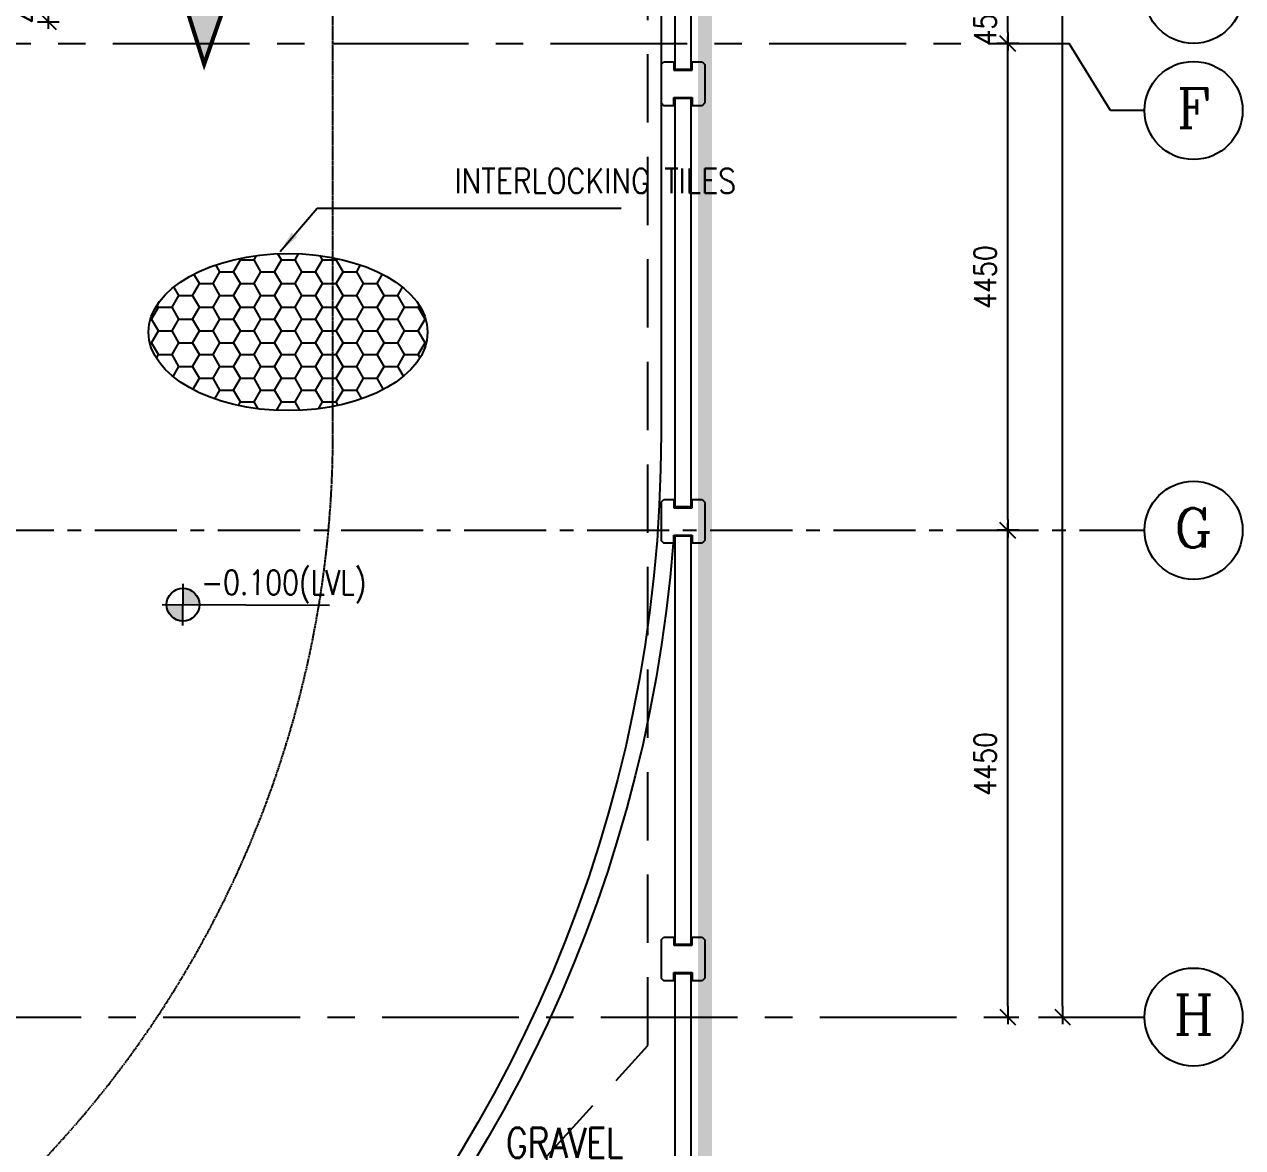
# Model space of a CAD drawing. Header units: metres. Extents: x 841183 to 1048542, y 259326 to 317714.
# Drawn here: x 890575 to 901711, y 279259 to 289527 of the extents above; entities that cross this region are included whole.
import ezdxf
from ezdxf.enums import TextEntityAlignment as Align

# ---------------------------------------------------------------- set-up
doc = ezdxf.new("R2010")
doc.units = ezdxf.units.M
doc.header["$PDMODE"] = 34
for name, pattern in [('CENTER', [2, 1.25, -0.25, 0.25, -0.25]), ('CENTER2', [1.125, 0.75, -0.125, 0.125, -0.125]), ('DASHED2', [0.375, 0.25, -0.125]), ('HIDDEN2', [0.1875, 0.125, -0.0625]), ('VILLA AXIS$0$CENTER', [2, 1.25, -0.25, 0.25, -0.25])]:
    doc.linetypes.add(name, pattern=pattern)
for name, color, linetype, transparency in [('A-AXIS DIMENSION', 252, 'Continuous', 0.6), ('A-AXIS MARKER', 253, 'Continuous', 0.6), ('A-AXIS TEXT', 252, 'Continuous', 0.6), ('A-DOOR', 252, 'Continuous', 0.6), ('A-REFLECT DOWN', 252, 'Continuous', 0.6), ('G-PAVEMENT', 252, 'Continuous', 0.6)]:
    doc.layers.add(name, color=color, linetype=linetype, transparency=transparency)
for name, color, linetype in [('A-AXIS LINE', 253, 'Continuous'), ('A-LEVEL', 252, 'Continuous'), ('A-TEXT', 252, 'Continuous'), ('A-WALL-1', 252, 'Continuous'), ('DOMESTIC WATER', 160, 'Continuous'), ('F-PLOT LIMITS - Zoom', 1, 'Continuous'), ('G-LEADER', 252, 'Continuous'), ('G-LVL', 252, 'Continuous'), ('PRE CAST WALL', 252, 'Continuous')]:
    doc.layers.add(name, color=color, linetype=linetype)
doc.styles.add('ISOCP3', font='isocp3.shx')
doc.styles.add('romans', font='romans.shx', dxfattribs={"width": 0.85})
doc.styles.add('VILLA AXIS$0$U SHAPE AXIS$0$AXES$0$COMP', font='complex')
doc.dimstyles.new('DIM-100', dxfattribs={"dimtxt": 200, "dimasz": 100, "dimexe": 50, "dimexo": 75, "dimgap": 50, "dimtad": 1, "dimdec": 0, "dimrnd": 5, "dimzin": 9, "dimdsep": 46, "dimtxsty": 'romans', "dimblk1": 'D-oblique', "dimblk2": 'D-oblique', "dimsah": 1, "dimcen": 100, "dimdle": 100, "dimclrd": 256, "dimclre": 256, "dimclrt": 131, "dimadec": 0, "dimazin": 0, "dimtfac": 1, "dimtdec": 0, "dimtofl": 0, "dimtmove": 2, "dimatfit": 3, "dimldrblk": 'OBLIQUE', "dimfxl": 100, "dimfxlon": 1, "dimtfillclr": 256, "dimtolj": 1, "dimtzin": 0, "dimarcsym": 0})
doc.dimstyles.new('LEADER-100', dxfattribs={"dimtxt": 225, "dimasz": 200, "dimexe": 100, "dimexo": 100, "dimgap": 50, "dimtad": 1, "dimdec": 0, "dimzin": 0, "dimdsep": 46, "dimtxsty": 'ISOCP3', "dimcen": 100, "dimdle": 100, "dimclrd": 256, "dimclre": 256, "dimclrt": 3, "dimadec": 0, "dimazin": 0, "dimtfac": 1, "dimtdec": 0, "dimtofl": 0, "dimtmove": 2, "dimatfit": 3, "dimfxl": 1, "dimtolj": 1, "dimtzin": 0, "dimarcsym": 0})

# ---------------------------------------------------------------- blocks, each defined once
blk = doc.blocks.new('D-oblique')
for p, q in [((-1, 0), (0.65, 0)), ((-0.71, -0.71), (0.71, 0.71)), ((0, -1), (0, 1))]:
    blk.add_line(p, q)
blk = doc.blocks.new('*D419')
at = {"layer": 'A-AXIS DIMENSION', "lineweight": -2, "transparency": 16777216}
for p, q in [((899964, 311684), (900114, 311684)), ((900064, 280552), (900064, 311584)), ((899965, 280452), (900114, 280452))]:
    blk.add_line(p, q, dxfattribs=at)
at = {"layer": 'Defpoints', "color": 0, "transparency": 16777216}
for p in [(899169, 311684, -68), (900064, 311684), (899169, 280452, -139)]:
    blk.add_point(p, dxfattribs=at)
at = {"layer": 'A-AXIS DIMENSION', "lineweight": -2, "transparency": 16777216, "xscale": 100, "yscale": 100, "zscale": 100}
for p, rotation in [((900064, 311684), 90), ((900064, 280452), 270)]:
    blk.add_blockref('D-oblique', p, dxfattribs=dict(at, rotation=rotation))
at = {"layer": 'A-AXIS DIMENSION', "transparency": 16777216, "insert": (899858, 304156), "char_height": 200, "attachment_point": 5, "rotation": 90, "style": 'romans'}
blk.add_mtext('\\A1;31230', dxfattribs=at)
blk = doc.blocks.new('_OBLIQUE')
at = {"color": 0, "linetype": 'ByBlock'}
blk.add_line((-0.5, -0.5), (0.5, 0.5), dxfattribs=at)
blk = doc.blocks.new('VILLA AXIS$0$U SHAPE AXIS$0$AXES$0$AXIS-MARK')
at = {"layer": 'A-AXIS MARKER'}
blk.add_circle((0, 0.5), 0.5, dxfattribs=at)
at = {"layer": 'A-AXIS TEXT', "color": 8, "style": 'VILLA AXIS$0$U SHAPE AXIS$0$AXES$0$COMP'}
blk.add_attdef('1', text='', height=0.4, dxfattribs=at).set_placement((0, 0.5), align=Align.MIDDLE)
blk = doc.blocks.new('*D334')
at = {"layer": 'A-AXIS DIMENSION', "lineweight": -2, "transparency": 16777216}
for p, q in [((899464, 289802), (899614, 289802)), ((899564, 289452), (899564, 289702)), ((899464, 289352), (899614, 289352))]:
    blk.add_line(p, q, dxfattribs=at)
at = {"layer": 'Defpoints', "color": 0, "transparency": 16777216}
for p in [(890755, 289802, -68), (899564, 289802), (890755, 289352, -4)]:
    blk.add_point(p, dxfattribs=at)
at = {"layer": 'A-AXIS DIMENSION', "lineweight": -2, "transparency": 16777216, "xscale": 100, "yscale": 100, "zscale": 100}
for p, rotation in [((899564, 289802), 90), ((899564, 289352), 270)]:
    blk.add_blockref('D-oblique', p, dxfattribs=dict(at, rotation=rotation))
at = {"layer": 'A-AXIS DIMENSION', "transparency": 16777216, "insert": (899358, 289552), "char_height": 200, "attachment_point": 5, "rotation": 90, "style": 'romans'}
blk.add_mtext('\\A1;450', dxfattribs=at)
blk = doc.blocks.new('*D335')
at = {"layer": 'A-AXIS DIMENSION', "lineweight": -2, "transparency": 16777216}
for p, q in [((899464, 289352), (899614, 289352)), ((899564, 285002), (899564, 289252)), ((899464, 284902), (899614, 284902))]:
    blk.add_line(p, q, dxfattribs=at)
at = {"layer": 'Defpoints', "color": 0, "transparency": 16777216}
for p in [(890755, 289352, -68), (899564, 289352), (890755, 284902, -6)]:
    blk.add_point(p, dxfattribs=at)
at = {"layer": 'A-AXIS DIMENSION', "lineweight": -2, "transparency": 16777216, "xscale": 100, "yscale": 100, "zscale": 100}
for p, rotation in [((899564, 289352), 90), ((899564, 284902), 270)]:
    blk.add_blockref('D-oblique', p, dxfattribs=dict(at, rotation=rotation))
at = {"layer": 'A-AXIS DIMENSION', "transparency": 16777216, "insert": (899358, 287217), "char_height": 200, "attachment_point": 5, "rotation": 90, "style": 'romans'}
blk.add_mtext('\\A1;4450', dxfattribs=at)
blk = doc.blocks.new('*D336')
at = {"layer": 'A-AXIS DIMENSION', "lineweight": -2, "transparency": 16777216}
for p, q in [((899464, 284902), (899614, 284902)), ((899564, 280552), (899564, 284802)), ((899464, 280452), (899614, 280452))]:
    blk.add_line(p, q, dxfattribs=at)
at = {"layer": 'Defpoints', "color": 0, "transparency": 16777216}
for p in [(890755, 284902, -68), (899564, 284902), (890755, 280452, -6)]:
    blk.add_point(p, dxfattribs=at)
at = {"layer": 'A-AXIS DIMENSION', "lineweight": -2, "transparency": 16777216, "xscale": 100, "yscale": 100, "zscale": 100}
for p, rotation in [((899564, 284902), 90), ((899564, 280452), 270)]:
    blk.add_blockref('D-oblique', p, dxfattribs=dict(at, rotation=rotation))
at = {"layer": 'A-AXIS DIMENSION', "transparency": 16777216, "insert": (899358, 282767), "char_height": 200, "attachment_point": 5, "rotation": 90, "style": 'romans'}
blk.add_mtext('\\A1;4450', dxfattribs=at)
blk = doc.blocks.new('*D385')
at = {"layer": 'A-AXIS DIMENSION', "lineweight": -2, "transparency": 16777216}
for p, q in [((890694, 289952), (890844, 289952)), ((890794, 289852), (890794, 289651)), ((890694, 289551), (890844, 289551))]:
    blk.add_line(p, q, dxfattribs=at)
at = {"layer": 'Defpoints', "color": 0, "transparency": 16777216}
for p in [(888795, 289952, -68), (890396, 289551, 0), (890794, 289551)]:
    blk.add_point(p, dxfattribs=at)
at = {"layer": 'A-AXIS DIMENSION', "lineweight": -2, "transparency": 16777216, "xscale": 100, "yscale": 100, "zscale": 100}
for p, rotation in [((890794, 289952), 90), ((890794, 289551), 270)]:
    blk.add_blockref('D-oblique', p, dxfattribs=dict(at, rotation=rotation))
at = {"layer": 'A-AXIS DIMENSION', "transparency": 16777216, "insert": (890610, 289752), "char_height": 200, "attachment_point": 5, "rotation": 90, "style": 'romans'}
blk.add_mtext('\\A1;400', dxfattribs=at)
blk = doc.blocks.new('arrow')
h = blk.add_hatch(color=252)
h.dxf.hatch_style = 1
h.paths.add_polyline_path([(0, 3066), (-359, 1983), (359, 1983)])
at = {"layer": 'A-AXIS DIMENSION', "color": 252, "const_width": 50}
blk.add_lwpolyline([(359, 1983), (0, 3066), (-359, 1983)], close=True, dxfattribs=at)
blk.add_lwpolyline([(0, 1983), (0, 0)], dxfattribs=at)
blk = doc.blocks.new('COLUMN-C1')
at = {"layer": 'A-WALL-1', "color": 252}
for p, q in [((923039, 204444, -68), (923064, 204469, -68)), ((923064, 204469, -68), (923154, 204469, -68)), ((923154, 204469, -68), (923154, 204394, -68)), ((923324, 204394, -68), (923324, 204469, -68)), ((923324, 204469, -68), (923414, 204469, -68)), ((923414, 204469, -68), (923439, 204444, -68)), ((923039, 204444, -68), (923039, 204094, -68)), ((923154, 204394, -68), (923324, 204394, -68)), ((923439, 204444, -68), (923439, 204094, -68)), ((923154, 204069, -68), (923154, 204144, -68)), ((923154, 204144, -68), (923324, 204144, -68)), ((923324, 204144, -68), (923324, 204069, -68)), ((923064, 204069, -68), (923039, 204094, -68)), ((923039, 204094, -68), (923064, 204069, -68)), ((923154, 204069, -68), (923064, 204069, -68)), ((923414, 204069, -68), (923324, 204069, -68)), ((923439, 204094, -68), (923414, 204069, -68))]:
    blk.add_line(p, q, dxfattribs=at)
blk = doc.blocks.new('A$C56b1935b')
at = {"layer": 'A-WALL-1', "color": 252}
for p, q in [((44376, -26825, 68), (44401, -26800, 68)), ((44376, -26825, 68), (44376, -27175, 68)), ((44401, -26800, 68), (44491, -26800, 68)), ((44491, -26800, 68), (44491, -26875, 68)), ((44661, -26875, 68), (44661, -26800, 68)), ((44661, -26800, 68), (44751, -26800, 68)), ((44751, -26800, 68), (44776, -26825, 68)), ((44776, -26825, 68), (44776, -27175, 68)), ((44491, -26875, 68), (44661, -26875, 68)), ((44491, -27200, 68), (44491, -27125, 68)), ((44491, -27125, 68), (44661, -27125, 68)), ((44661, -27125, 68), (44661, -27200, 68)), ((44401, -27200, 68), (44376, -27175, 68)), ((44376, -27175, 68), (44401, -27200, 68)), ((44491, -27200, 68), (44401, -27200, 68)), ((44751, -27200, 68), (44661, -27200, 68)), ((44776, -27175, 68), (44751, -27200, 68))]:
    blk.add_line(p, q, dxfattribs=at)
at = {"layer": 'PRE CAST WALL', "color": 252}
for p, q in [((44501, -27135, 26), (44501, -30865, 26)), ((44651, -27135, 26), (44501, -27135, 26)), ((44651, -30865, 26), (44651, -27135, 26)), ((44501, -30865, 26), (44651, -30865, 26))]:
    blk.add_line(p, q, dxfattribs=at)
at = {"layer": 'PRE CAST WALL', "color": 252, "elevation": 26}
for points in [[(44501, -19135), (44501, -22865), (44651, -22865), (44651, -19135)], [(44501, -23135), (44501, -26865), (44651, -26865), (44651, -23135)], [(44501, -31135), (44501, -34865), (44651, -34865), (44651, -31135)]]:
    blk.add_lwpolyline(points, close=True, dxfattribs=at)
at = {"layer": 'PRE CAST WALL', "color": 252}
for p in [(-878663, -227269, 136), (-878663, -235269, 136)]:
    blk.add_blockref('COLUMN-C1', p, dxfattribs=at)
blk = doc.blocks.new('LVL')
at = {"layer": 'A-LEVEL'}
h = blk.add_hatch(color=252, dxfattribs=at)
h.paths.add_polyline_path([(0, 150), (0, 0), (150, 0, 0.414214)])
h.paths.add_polyline_path([(0, 0), (-150, 0, 0.414214), (0, -150)])
for p, q in [((0, -190), (0, 190)), ((-190, 0), (1339, 0))]:
    blk.add_line(p, q, dxfattribs=at)
blk.add_circle((0, 0), 150, dxfattribs=at)
at = {"layer": 'A-LEVEL', "color": 3, "style": 'romans', "width": 0.8}
for tag, p in [('FINISH', (200, 92)), ('CONCRETE', (208, -299))]:
    blk.add_attdef(tag, p, '', height=225, dxfattribs=at)
blk = doc.blocks.new('A$C5e30045e')
at = {"layer": 'A-AXIS LINE', "linetype": 'VILLA AXIS$0$CENTER', "ltscale": 1000, "extrusion": (0, 1, 0)}
for points, elevation in [([(-851384.5, -206.8), (-900124.3, -97.9)], 289352.2), ([(-851845, -205.7), (-900813.9, -97.9)], 280452.2)]:
    blk.add_lwpolyline(points, dxfattribs=dict(at, elevation=elevation))
at = {"layer": 'A-AXIS LINE', "linetype": 'VILLA AXIS$0$CENTER', "ltscale": 1000, "elevation": -97.9}
blk.add_lwpolyline([(900813.9, 288739.7), (900501.8, 288739.7), (900124.3, 289352.2)], dxfattribs=at)
at = {"layer": 'A-AXIS LINE', "linetype": 'CENTER2', "ltscale": 1000, "extrusion": (0, 1, 0), "elevation": 284902.2}
blk.add_lwpolyline([(-851845, -205.7), (-900813.9, -97.9)], dxfattribs=at)
at = {"layer": 'A-AXIS TEXT'}
ref = blk.add_blockref('VILLA AXIS$0$U SHAPE AXIS$0$AXES$0$AXIS-MARK', (901262.4, 289353.7, -97.9), dxfattribs=dict(at, xscale=897.0721255241026, yscale=897.0721255241026, zscale=897.0721255241026))
ref.add_attrib('1', 'E', dxfattribs={"height": 360, "style": 'VILLA AXIS$0$U SHAPE AXIS$0$AXES$0$COMP'}).set_placement((901262.4, 289824.3, -97.9), align=Align.MIDDLE)
ref = blk.add_blockref('VILLA AXIS$0$U SHAPE AXIS$0$AXES$0$AXIS-MARK', (901262.4, 288291.2, -97.9), dxfattribs=dict(at, xscale=897.0721255241026, yscale=897.0721255241026, zscale=897.0721255241026))
ref.add_attrib('1', 'F', dxfattribs={"height": 360, "style": 'VILLA AXIS$0$U SHAPE AXIS$0$AXES$0$COMP'}).set_placement((901262.4, 288761.8, -97.9), align=Align.MIDDLE)
ref = blk.add_blockref('VILLA AXIS$0$U SHAPE AXIS$0$AXES$0$AXIS-MARK', (901262.4, 284453.7, -97.9), dxfattribs=dict(at, xscale=897.0721255241026, yscale=897.0721255241026, zscale=897.0721255241026))
ref.add_attrib('1', 'G', dxfattribs={"height": 360, "style": 'VILLA AXIS$0$U SHAPE AXIS$0$AXES$0$COMP'}).set_placement((901262.4, 284924.3, -97.9), align=Align.MIDDLE)
ref = blk.add_blockref('VILLA AXIS$0$U SHAPE AXIS$0$AXES$0$AXIS-MARK', (901262.4, 280003.7, -97.9), dxfattribs=dict(at, xscale=897.0721255241026, yscale=897.0721255241026, zscale=897.0721255241026))
ref.add_attrib('1', 'H', dxfattribs={"height": 360, "style": 'VILLA AXIS$0$U SHAPE AXIS$0$AXES$0$COMP'}).set_placement((901262.4, 280474.3, -97.9), align=Align.MIDDLE)
at = {"layer": 'A-AXIS DIMENSION'}
for base, p1, p2, angle, picture, middle in [((900063.9, 311683.9, 15.7), (899169.1, 280452.2, -123.5), (899168.9, 311683.9, -52.4), 90, '*D419', (899858.4, 304156.1, 15.7)), ((890794, 289550.9, -29.9), (888794.5, 289952.2, -97.9), (890395.7, 289550.9, -29.9), 270, '*D385', (890610.1, 289751.6, -29.9)), ((899563.9, 289802.2, -97.9), (890755, 289352.2, -101.8), (890755.2, 289802.2, -166), 90, '*D334', (899358.4, 289551.5, -97.9)), ((899563.9, 289352.2, -97.9), (890755, 284902.2, -103.5), (890755.2, 289352.2, -166), 90, '*D335', (899358.4, 287216.6, -97.9)), ((899563.9, 284902.2, -97.9), (890755, 280452.2, -103.5), (890755.2, 284902.2, -166), 90, '*D336', (899358.4, 282766.6, -97.9))]:
    dim = blk.add_linear_dim(base=base, p1=p1, p2=p2, angle=angle, dimstyle='DIM-100', override={"dimclrt": 256}, dxfattribs=at)
    dim.commit()
    dim.dimension.update_dxf_attribs({"geometry": picture, "text_midpoint": middle, "dimtype": 160})
blk = doc.blocks.new('A$C10b3fa2f')
at = {"layer": 'A-REFLECT DOWN', "color": 252, "linetype": 'CENTER', "ltscale": 10, "elevation": 74}
blk.add_lwpolyline([(-43025, -35550.3), (-6450, -35550.3, 0.1989123), (373.6, -32723.9, 0.1989119), (3200, -25900.3), (3200, 275)], format="xyb", dxfattribs=at)
at = {"layer": 'A-REFLECT DOWN', "color": 252, "elevation": 74}
for points in [[(6200, 99.7), (6200, -25900.3, -0.414213), (-6450, -38550.3), (-43075, -38550.3)], [(6310.9, -26900, -0.3914964), (-6450, -38700.3), (-36104.6, -38700.3)]]:
    blk.add_lwpolyline(points, format="xyb", dxfattribs=at)
at = {"layer": 'F-PLOT LIMITS - Zoom', "color": 252, "linetype": 'HIDDEN2', "ltscale": 2500, "elevation": 74}
blk.add_lwpolyline([(-43400, 300, 100, 75, 0), (6600, 300, 128.5, 128.5, 0), (6600.1, -49700, 128.5, 128.5, 0), (-43400, -49700, 128.5, 128.5, 0)], format="xyseb", close=True, dxfattribs=at)
at = {"layer": 'A-AXIS DIMENSION', "color": 252, "xscale": 0.7500000000000003, "yscale": 0.7500000000000003, "zscale": 0.7500000000000003, "rotation": 179.1567809049541}
blk.add_blockref('arrow', (2057.1, -20221.1, 74), dxfattribs=at)
at = {"layer": 'A-AXIS DIMENSION', "color": 252}
blk.add_blockref('A$C56b1935b', (-38175.6, 300, 6), dxfattribs=at)
at = {"layer": 'G-PAVEMENT'}
h = blk.add_hatch(dxfattribs=at)
h.set_pattern_fill('HONEY', color=256, scale=1000, style=0)
h.set_pattern_definition([(0, (149112.64, 134845.49), (187.5, 108.253175), [125, -250]), (120, (149112.64, 134845.49), (-187.5, 108.253175), [125, -250]), (60, (149112.64, 134845.49), (4e-14, 216.50635), [-250, 125])])
edge = h.paths.add_edge_path()
edge.add_ellipse((2790.2, -24969.9), major_axis=(-1276, 0), ratio=0.5625002, start_angle=0, end_angle=360)
at = {"layer": 'A-DOOR'}
blk.add_ellipse((2790.2, -24969.9, 88.3), major_axis=(-1276, 0, 0), ratio=0.5625002, dxfattribs=at)
at = {"layer": 'G-LVL'}
ref = blk.add_blockref('LVL', (1829.6, -27461.6, 74), dxfattribs=dict(at, rotation=359.8667183027063))
ref.add_attrib('FINISH', '-0.100(LVL)', (1995.1, -27369.6, 74), dxfattribs={"layer": '0', "height": 225, "rotation": 359.86672, "style": 'romans', "width": 0.8})
at = {"layer": 'A-TEXT', "style": 'romans', "width": 0.8}
blk.add_text('GRAVEL', height=275, dxfattribs=at).set_placement((4782.9, -32518.8, 51.5))
at = {"layer": 'A-TEXT', "insert": (6885.4, -23475.2, 107.4), "char_height": 225, "width": 3972.951, "attachment_point": 3, "rotation": 359.99988, "style": 'romans'}
blk.add_mtext('INTERLOCKING TILES', dxfattribs=at)
at = {"layer": 'G-LEADER'}
blk.add_leader([(2718, -24234, 107.4), (3055.8, -23836.4, 107.4), (5834.6, -23836.4, 107.4)], dimstyle='LEADER-100', dxfattribs=at)

msp = doc.modelspace()

# ---------------------------------------------------------------- block references
at = {"color": 2}
msp.add_blockref('A$C5e30045e', (0, 0), dxfattribs=at)

# ---------------------------------------------------------------- next in the draw order: block references
msp.add_blockref('A$C10b3fa2f', (890195.4, 311683.9, -56.5), dxfattribs=at)

# ---------------------------------------------------------------- next in the draw order: linework, layer by layer
at = {"layer": 'DOMESTIC WATER', "linetype": 'DASHED2', "ltscale": 2500, "elevation": 159.5}
msp.add_lwpolyline([(895350.4, 277969.5), (895350.4, 279181.7), (896274.8, 280192), (896274.4, 291647.2), (886960.4, 291621.1)], dxfattribs=at)

doc.saveas('drawing.dxf')
